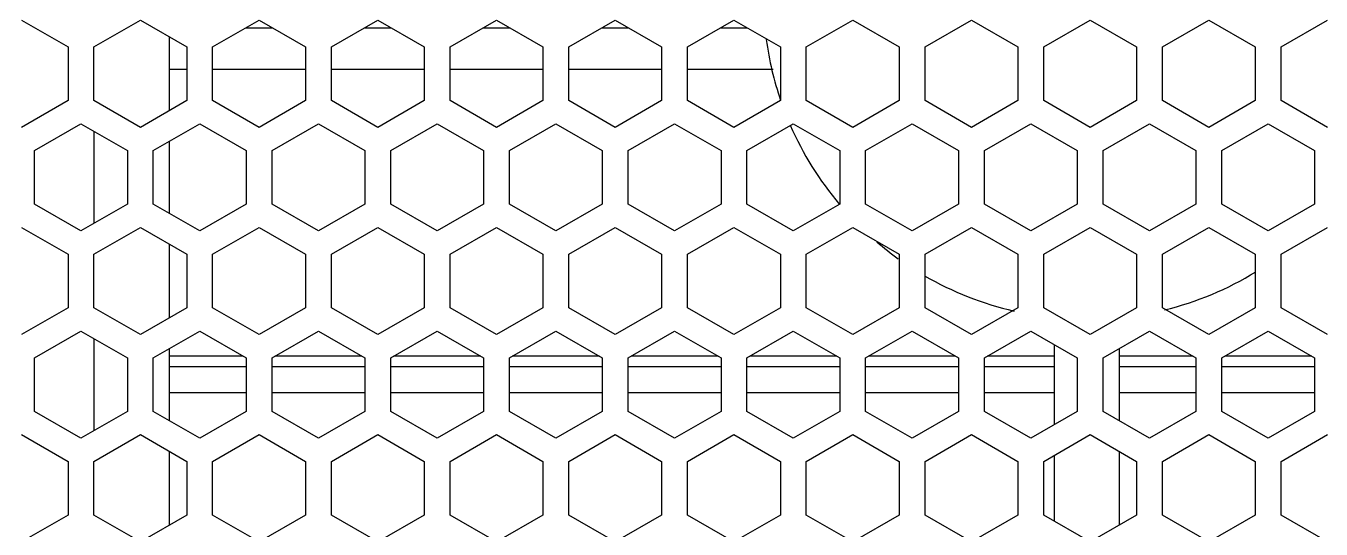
# Model space of a CAD drawing. Header units: millimetres. Extents: x 10297564 to 11610295, y -9287743 to -8409454.
# Drawn here: x 10532493 to 10533697, y -9095414 to -9094946 of the extents above; entities that cross this region are included whole.
import ezdxf

# ---------------------------------------------------------------- set-up
doc = ezdxf.new("R2010")
doc.units = ezdxf.units.MM
doc.header["$LTSCALE"] = 100
doc.layers.add('-0', color=7, linetype='Continuous')

# ---------------------------------------------------------------- blocks, each defined once
blk = doc.blocks.new('인버터 외형도')
at = {"layer": '-0', "linetype": 'Continuous'}
for p, q in [((122511.06, 39937.61), (122543.41, 39918.93)), ((122561.47, 39918.93), (122593.83, 39937.61)), ((122593.83, 39937.61), (122626.18, 39918.93)), ((122644.24, 39918.93), (122676.6, 39937.61)), ((122676.6, 39937.61), (122708.95, 39918.93)), ((122727.01, 39918.93), (122759.37, 39937.61)), ((122759.37, 39937.61), (122791.72, 39918.93)), ((122809.78, 39918.93), (122842.14, 39937.61)), ((122842.14, 39937.61), (122874.49, 39918.93)), ((122892.55, 39918.93), (122924.91, 39937.61)), ((122924.91, 39937.61), (122957.26, 39918.93)), ((122975.32, 39918.93), (123007.68, 39937.61)), ((123007.68, 39937.61), (123040.03, 39918.93)), ((123058.09, 39918.93), (123090.44, 39937.61)), ((123090.44, 39937.61), (123122.8, 39918.93)), ((123140.86, 39918.93), (123173.21, 39937.61)), ((123173.21, 39937.61), (123205.57, 39918.93)), ((123223.63, 39918.93), (123255.98, 39937.61)), ((123255.98, 39937.61), (123288.34, 39918.93)), ((123306.4, 39918.93), (123338.75, 39937.61)), ((123338.75, 39937.61), (123371.11, 39918.93)), ((123389.17, 39918.93), (123421.52, 39937.61)), ((122686.12, 39932.11), (122667.08, 39932.11)), ((122768.89, 39932.11), (122749.85, 39932.11)), ((122851.66, 39932.11), (122832.62, 39932.11)), ((122934.43, 39932.11), (122915.39, 39932.11)), ((123017.19, 39932.11), (122998.16, 39932.11)), ((122543.41, 39918.93), (122543.41, 39881.57)), ((122561.47, 39881.57), (122561.47, 39918.93)), ((122614.14, 39874.62), (122614.14, 39925.88)), ((122626.18, 39918.93), (122626.18, 39881.57)), ((122644.24, 39881.57), (122644.24, 39918.93)), ((122708.95, 39918.93), (122708.95, 39881.57)), ((122727.01, 39881.57), (122727.01, 39918.93)), ((122791.72, 39918.93), (122791.72, 39881.57)), ((122809.78, 39881.57), (122809.78, 39918.93)), ((122874.49, 39918.93), (122874.49, 39881.57)), ((122892.55, 39881.57), (122892.55, 39918.93)), ((122957.26, 39918.93), (122957.26, 39881.57)), ((122975.32, 39881.57), (122975.32, 39918.93)), ((123040.03, 39918.93), (123040.03, 39881.57)), ((123058.09, 39881.57), (123058.09, 39918.93)), ((123122.8, 39918.93), (123122.8, 39881.57)), ((123140.86, 39881.57), (123140.86, 39918.93)), ((123205.57, 39918.93), (123205.57, 39881.57)), ((123223.63, 39881.57), (123223.63, 39918.93)), ((123288.34, 39918.93), (123288.34, 39881.57)), ((123306.4, 39881.57), (123306.4, 39918.93)), ((123371.11, 39918.93), (123371.11, 39881.57)), ((123389.17, 39881.57), (123389.17, 39918.93)), ((122614.14, 39903.52), (122626.18, 39903.52)), ((122644.24, 39903.52), (122708.95, 39903.52)), ((122727.01, 39903.52), (122791.72, 39903.52)), ((122809.78, 39903.52), (122874.49, 39903.52)), ((122892.55, 39903.52), (122957.26, 39903.52)), ((122975.32, 39903.52), (123034.93, 39903.52)), ((122543.41, 39881.57), (122511.06, 39862.89)), ((122593.83, 39862.89), (122561.47, 39881.57)), ((122626.18, 39881.57), (122593.83, 39862.89)), ((122676.6, 39862.89), (122644.24, 39881.57)), ((122708.95, 39881.57), (122676.6, 39862.89)), ((122759.37, 39862.89), (122727.01, 39881.57)), ((122791.72, 39881.57), (122759.37, 39862.89)), ((122842.14, 39862.89), (122809.78, 39881.57)), ((122874.49, 39881.57), (122842.14, 39862.89)), ((122924.91, 39862.89), (122892.55, 39881.57)), ((122957.26, 39881.57), (122924.91, 39862.89)), ((123007.68, 39862.89), (122975.32, 39881.57)), ((123040.03, 39881.57), (123007.68, 39862.89)), ((123090.44, 39862.89), (123058.09, 39881.57)), ((123122.8, 39881.57), (123090.44, 39862.89)), ((123173.21, 39862.89), (123140.86, 39881.57)), ((123205.57, 39881.57), (123173.21, 39862.89)), ((123255.98, 39862.89), (123223.63, 39881.57)), ((123288.34, 39881.57), (123255.98, 39862.89)), ((123338.75, 39862.89), (123306.4, 39881.57)), ((123371.11, 39881.57), (123338.75, 39862.89)), ((123421.52, 39862.89), (123389.17, 39881.57)), ((122520.09, 39846.69), (122552.44, 39865.37)), ((122552.44, 39865.37), (122584.8, 39846.69)), ((122602.86, 39846.69), (122635.21, 39865.37)), ((122635.21, 39865.37), (122667.57, 39846.69)), ((122685.63, 39846.69), (122717.98, 39865.37)), ((122717.98, 39865.37), (122750.34, 39846.69)), ((122768.4, 39846.69), (122800.75, 39865.37)), ((122800.75, 39865.37), (122833.11, 39846.69)), ((122851.17, 39846.69), (122883.52, 39865.37)), ((122883.52, 39865.37), (122915.88, 39846.69)), ((122933.94, 39846.69), (122966.29, 39865.37)), ((122966.29, 39865.37), (122998.65, 39846.69)), ((123016.7, 39846.69), (123049.06, 39865.37)), ((123049.06, 39865.37), (123081.42, 39846.69)), ((123099.47, 39846.69), (123131.83, 39865.37)), ((123131.83, 39865.37), (123164.18, 39846.69)), ((123182.24, 39846.69), (123214.6, 39865.37)), ((123214.6, 39865.37), (123246.95, 39846.69)), ((123265.01, 39846.69), (123297.37, 39865.37)), ((123297.37, 39865.37), (123329.72, 39846.69)), ((123347.78, 39846.69), (123380.14, 39865.37)), ((123380.14, 39865.37), (123412.49, 39846.69)), ((122561.47, 39860.16), (122561.47, 39795.86)), ((122520.09, 39809.33), (122520.09, 39846.69)), ((122584.8, 39846.69), (122584.8, 39809.33)), ((122602.86, 39809.33), (122602.86, 39846.69)), ((122614.14, 39802.82), (122614.14, 39853.21)), ((122667.57, 39846.69), (122667.57, 39809.33)), ((122685.63, 39809.33), (122685.63, 39846.69)), ((122750.34, 39846.69), (122750.34, 39809.33)), ((122768.4, 39809.33), (122768.4, 39846.69)), ((122833.11, 39846.69), (122833.11, 39809.33)), ((122851.17, 39809.33), (122851.17, 39846.69)), ((122915.88, 39846.69), (122915.88, 39809.33)), ((122933.94, 39809.33), (122933.94, 39846.69)), ((122998.65, 39846.69), (122998.65, 39809.33)), ((123016.7, 39809.33), (123016.7, 39846.69)), ((123081.42, 39846.69), (123081.42, 39809.33)), ((123099.47, 39809.33), (123099.47, 39846.69)), ((123164.18, 39846.69), (123164.18, 39809.33)), ((123182.24, 39809.33), (123182.24, 39846.69)), ((123246.95, 39846.69), (123246.95, 39809.33)), ((123265.01, 39809.33), (123265.01, 39846.69)), ((123329.72, 39846.69), (123329.72, 39809.33)), ((123347.78, 39809.33), (123347.78, 39846.69)), ((123412.49, 39846.69), (123412.49, 39809.33)), ((122552.44, 39790.65), (122520.09, 39809.33)), ((122584.8, 39809.33), (122552.44, 39790.65)), ((122635.21, 39790.65), (122602.86, 39809.33)), ((122667.57, 39809.33), (122635.21, 39790.65)), ((122717.98, 39790.65), (122685.63, 39809.33)), ((122750.34, 39809.33), (122717.98, 39790.65)), ((122800.75, 39790.65), (122768.4, 39809.33)), ((122833.11, 39809.33), (122800.75, 39790.65)), ((122883.52, 39790.65), (122851.17, 39809.33)), ((122915.88, 39809.33), (122883.52, 39790.65)), ((122966.29, 39790.65), (122933.94, 39809.33)), ((122998.65, 39809.33), (122966.29, 39790.65)), ((123049.06, 39790.65), (123016.7, 39809.33)), ((123081.42, 39809.33), (123049.06, 39790.65)), ((123131.83, 39790.65), (123099.47, 39809.33)), ((123164.18, 39809.33), (123131.83, 39790.65)), ((123214.6, 39790.65), (123182.24, 39809.33)), ((123246.95, 39809.33), (123214.6, 39790.65)), ((123297.37, 39790.65), (123265.01, 39809.33)), ((123329.72, 39809.33), (123297.37, 39790.65)), ((123380.14, 39790.65), (123347.78, 39809.33)), ((123412.49, 39809.33), (123380.14, 39790.65)), ((122511.06, 39793.14), (122543.41, 39774.46)), ((122561.47, 39774.46), (122593.83, 39793.14)), ((122593.83, 39793.14), (122626.18, 39774.46)), ((122644.24, 39774.46), (122676.6, 39793.14)), ((122676.6, 39793.14), (122708.95, 39774.46)), ((122727.01, 39774.46), (122759.37, 39793.14)), ((122759.37, 39793.14), (122791.72, 39774.46)), ((122809.78, 39774.46), (122842.14, 39793.14)), ((122842.14, 39793.14), (122874.49, 39774.46)), ((122892.55, 39774.46), (122924.91, 39793.14)), ((122924.91, 39793.14), (122957.26, 39774.46)), ((122975.32, 39774.46), (123007.68, 39793.14)), ((123007.68, 39793.14), (123040.03, 39774.46)), ((123058.09, 39774.46), (123090.44, 39793.14)), ((123090.44, 39793.14), (123122.8, 39774.46)), ((123140.86, 39774.46), (123173.21, 39793.14)), ((123173.21, 39793.14), (123205.57, 39774.46)), ((123223.63, 39774.46), (123255.98, 39793.14)), ((123255.98, 39793.14), (123288.34, 39774.46)), ((123306.4, 39774.46), (123338.75, 39793.14)), ((123338.75, 39793.14), (123371.11, 39774.46)), ((123389.17, 39774.46), (123421.52, 39793.14)), ((122543.41, 39774.46), (122543.41, 39737.1)), ((122561.47, 39737.1), (122561.47, 39774.46)), ((122614.14, 39730.15), (122614.14, 39781.41)), ((122626.18, 39774.46), (122626.18, 39737.1)), ((122644.24, 39737.1), (122644.24, 39774.46)), ((122708.95, 39774.46), (122708.95, 39737.1)), ((122727.01, 39737.1), (122727.01, 39774.46)), ((122791.72, 39774.46), (122791.72, 39737.1)), ((122809.78, 39737.1), (122809.78, 39774.46)), ((122874.49, 39774.46), (122874.49, 39737.1)), ((122892.55, 39737.1), (122892.55, 39774.46)), ((122957.26, 39774.46), (122957.26, 39737.1)), ((122975.32, 39737.1), (122975.32, 39774.46)), ((123040.03, 39774.46), (123040.03, 39737.1)), ((123058.09, 39737.1), (123058.09, 39774.46)), ((123122.8, 39774.46), (123122.8, 39737.1)), ((123140.86, 39737.1), (123140.86, 39774.46)), ((123205.57, 39774.46), (123205.57, 39737.1)), ((123223.63, 39737.1), (123223.63, 39774.46)), ((123288.34, 39774.46), (123288.34, 39737.1)), ((123306.4, 39737.1), (123306.4, 39774.46)), ((123371.11, 39774.46), (123371.11, 39737.1)), ((123389.17, 39737.1), (123389.17, 39774.46)), ((122543.41, 39737.1), (122511.06, 39718.42)), ((122593.83, 39718.42), (122561.47, 39737.1)), ((122626.18, 39737.1), (122593.83, 39718.42)), ((122676.6, 39718.42), (122644.24, 39737.1)), ((122708.95, 39737.1), (122676.6, 39718.42)), ((122759.37, 39718.42), (122727.01, 39737.1)), ((122791.72, 39737.1), (122759.37, 39718.42)), ((122842.14, 39718.42), (122809.78, 39737.1)), ((122874.49, 39737.1), (122842.14, 39718.42)), ((122924.91, 39718.42), (122892.55, 39737.1)), ((122957.26, 39737.1), (122924.91, 39718.42)), ((123007.68, 39718.42), (122975.32, 39737.1)), ((123040.03, 39737.1), (123007.68, 39718.42)), ((123090.44, 39718.42), (123058.09, 39737.1)), ((123122.8, 39737.1), (123090.44, 39718.42)), ((123173.21, 39718.42), (123140.86, 39737.1)), ((123205.57, 39737.1), (123173.21, 39718.42)), ((123255.98, 39718.42), (123223.63, 39737.1)), ((123288.34, 39737.1), (123255.98, 39718.42)), ((123338.75, 39718.42), (123306.4, 39737.1)), ((123371.11, 39737.1), (123338.75, 39718.42)), ((123421.52, 39718.42), (123389.17, 39737.1)), ((122520.09, 39702.22), (122552.44, 39720.9)), ((122552.44, 39720.9), (122584.8, 39702.22)), ((122602.86, 39702.22), (122635.21, 39720.9)), ((122635.21, 39720.9), (122667.57, 39702.22)), ((122685.63, 39702.22), (122717.98, 39720.9)), ((122717.98, 39720.9), (122750.34, 39702.22)), ((122768.4, 39702.22), (122800.75, 39720.9)), ((122800.75, 39720.9), (122833.11, 39702.22)), ((122851.17, 39702.22), (122883.52, 39720.9)), ((122883.52, 39720.9), (122915.88, 39702.22)), ((122933.94, 39702.22), (122966.29, 39720.9)), ((122966.29, 39720.9), (122998.65, 39702.22)), ((123016.7, 39702.22), (123049.06, 39720.9)), ((123049.06, 39720.9), (123081.42, 39702.22)), ((123099.47, 39702.22), (123131.83, 39720.9)), ((123131.83, 39720.9), (123164.18, 39702.22)), ((123182.24, 39702.22), (123214.6, 39720.9)), ((123214.6, 39720.9), (123246.95, 39702.22)), ((123265.01, 39702.22), (123297.37, 39720.9)), ((123297.37, 39720.9), (123329.72, 39702.22)), ((123347.78, 39702.22), (123380.14, 39720.9)), ((123380.14, 39720.9), (123412.49, 39702.22)), ((122561.47, 39715.69), (122561.47, 39651.39)), ((123231.15, 39655.74), (123231.15, 39711.34)), ((122520.09, 39664.86), (122520.09, 39702.22)), ((122584.8, 39702.22), (122584.8, 39664.86)), ((122602.86, 39664.86), (122602.86, 39702.22)), ((122614.14, 39658.34), (122614.14, 39708.74)), ((122665.58, 39703.37), (122614.14, 39703.37)), ((122667.57, 39702.22), (122667.57, 39664.86)), ((122685.63, 39664.86), (122685.63, 39702.22)), ((122748.35, 39703.37), (122687.61, 39703.37)), ((122750.34, 39702.22), (122750.34, 39664.86)), ((122768.4, 39664.86), (122768.4, 39702.22)), ((122831.12, 39703.37), (122770.38, 39703.37)), ((122833.11, 39702.22), (122833.11, 39664.86)), ((122851.17, 39664.86), (122851.17, 39702.22)), ((122913.89, 39703.37), (122853.15, 39703.37)), ((122915.88, 39702.22), (122915.88, 39664.86)), ((122933.94, 39664.86), (122933.94, 39702.22)), ((122996.66, 39703.37), (122935.92, 39703.37)), ((122998.65, 39702.22), (122998.65, 39664.86)), ((123016.7, 39664.86), (123016.7, 39702.22)), ((123079.43, 39703.37), (123018.69, 39703.37)), ((123081.42, 39702.22), (123081.42, 39664.86)), ((123099.47, 39664.86), (123099.47, 39702.22)), ((123162.2, 39703.37), (123101.46, 39703.37)), ((123164.18, 39702.22), (123164.18, 39664.86)), ((123182.24, 39664.86), (123182.24, 39702.22)), ((123231.15, 39703.37), (123184.23, 39703.37)), ((123246.95, 39702.22), (123246.95, 39664.86)), ((123265.01, 39664.86), (123265.01, 39702.22)), ((123276.3, 39708.74), (123276.3, 39658.34)), ((123327.74, 39703.37), (123276.3, 39703.37)), ((123329.72, 39702.22), (123329.72, 39664.86)), ((123347.78, 39664.86), (123347.78, 39702.22)), ((123410.51, 39703.37), (123349.77, 39703.37)), ((123412.49, 39702.22), (123412.49, 39664.86)), ((122667.57, 39695.84), (122614.14, 39695.84)), ((122750.34, 39695.84), (122685.63, 39695.84)), ((122833.11, 39695.84), (122768.4, 39695.84)), ((122915.88, 39695.84), (122851.17, 39695.84)), ((122998.65, 39695.84), (122933.94, 39695.84)), ((123081.42, 39695.84), (123016.7, 39695.84)), ((123164.18, 39695.84), (123099.47, 39695.84)), ((123231.15, 39695.84), (123182.24, 39695.84)), ((123329.72, 39695.84), (123276.3, 39695.84)), ((123412.49, 39695.84), (123347.78, 39695.84)), ((122667.57, 39677.78), (122614.14, 39677.78)), ((122750.34, 39677.78), (122685.63, 39677.78)), ((122833.11, 39677.78), (122768.4, 39677.78)), ((122915.88, 39677.78), (122851.17, 39677.78)), ((122998.65, 39677.78), (122933.94, 39677.78)), ((123081.42, 39677.78), (123016.7, 39677.78)), ((123164.18, 39677.78), (123099.47, 39677.78)), ((123231.15, 39677.78), (123182.24, 39677.78)), ((123329.72, 39677.78), (123276.3, 39677.78)), ((123412.49, 39677.78), (123347.78, 39677.78)), ((122552.44, 39646.18), (122520.09, 39664.86)), ((122584.8, 39664.86), (122552.44, 39646.18)), ((122635.21, 39646.18), (122602.86, 39664.86)), ((122667.57, 39664.86), (122635.21, 39646.18)), ((122717.98, 39646.18), (122685.63, 39664.86)), ((122750.34, 39664.86), (122717.98, 39646.18)), ((122800.75, 39646.18), (122768.4, 39664.86)), ((122833.11, 39664.86), (122800.75, 39646.18)), ((122883.52, 39646.18), (122851.17, 39664.86)), ((122915.88, 39664.86), (122883.52, 39646.18)), ((122966.29, 39646.18), (122933.94, 39664.86)), ((122998.65, 39664.86), (122966.29, 39646.18)), ((123049.06, 39646.18), (123016.7, 39664.86)), ((123081.42, 39664.86), (123049.06, 39646.18)), ((123131.83, 39646.18), (123099.47, 39664.86)), ((123164.18, 39664.86), (123131.83, 39646.18)), ((123214.6, 39646.18), (123182.24, 39664.86)), ((123246.95, 39664.86), (123214.6, 39646.18)), ((123297.37, 39646.18), (123265.01, 39664.86)), ((123329.72, 39664.86), (123297.37, 39646.18)), ((123380.14, 39646.18), (123347.78, 39664.86)), ((123412.49, 39664.86), (123380.14, 39646.18)), ((122511.06, 39648.67), (122543.41, 39629.99)), ((122561.47, 39629.99), (122593.83, 39648.67)), ((122593.83, 39648.67), (122626.18, 39629.99)), ((122644.24, 39629.99), (122676.6, 39648.67)), ((122676.6, 39648.67), (122708.95, 39629.99)), ((122727.01, 39629.99), (122759.37, 39648.67)), ((122759.37, 39648.67), (122791.72, 39629.99)), ((122809.78, 39629.99), (122842.14, 39648.67)), ((122842.14, 39648.67), (122874.49, 39629.99)), ((122892.55, 39629.99), (122924.91, 39648.67)), ((122924.91, 39648.67), (122957.26, 39629.99)), ((122975.32, 39629.99), (123007.68, 39648.67)), ((123007.68, 39648.67), (123040.03, 39629.99)), ((123058.09, 39629.99), (123090.44, 39648.67)), ((123090.44, 39648.67), (123122.8, 39629.99)), ((123140.86, 39629.99), (123173.21, 39648.67)), ((123173.21, 39648.67), (123205.57, 39629.99)), ((123223.63, 39629.99), (123255.98, 39648.67)), ((123255.98, 39648.67), (123288.34, 39629.99)), ((123306.4, 39629.99), (123338.75, 39648.67)), ((123338.75, 39648.67), (123371.11, 39629.99)), ((123389.17, 39629.99), (123421.52, 39648.67)), ((122543.41, 39629.99), (122543.41, 39592.63)), ((122561.47, 39592.63), (122561.47, 39629.99)), ((122614.14, 39585.68), (122614.14, 39636.94)), ((122626.18, 39629.99), (122626.18, 39592.63)), ((122644.24, 39592.63), (122644.24, 39629.99)), ((122708.95, 39629.99), (122708.95, 39592.63)), ((122727.01, 39592.63), (122727.01, 39629.99)), ((122791.72, 39629.99), (122791.72, 39592.63)), ((122809.78, 39592.63), (122809.78, 39629.99)), ((122874.49, 39629.99), (122874.49, 39592.63)), ((122892.55, 39592.63), (122892.55, 39629.99)), ((122957.26, 39629.99), (122957.26, 39592.63)), ((122975.32, 39592.63), (122975.32, 39629.99)), ((123040.03, 39629.99), (123040.03, 39592.63)), ((123058.09, 39592.63), (123058.09, 39629.99)), ((123122.8, 39629.99), (123122.8, 39592.63)), ((123140.86, 39592.63), (123140.86, 39629.99)), ((123205.57, 39629.99), (123205.57, 39592.63)), ((123223.63, 39592.63), (123223.63, 39629.99)), ((123231.15, 39588.28), (123231.15, 39634.33)), ((123276.3, 39636.94), (123276.3, 39585.68)), ((123288.34, 39629.99), (123288.34, 39592.63)), ((123306.4, 39592.63), (123306.4, 39629.99)), ((123371.11, 39629.99), (123371.11, 39592.63)), ((123389.17, 39592.63), (123389.17, 39629.99)), ((122543.41, 39592.63), (122511.06, 39573.95)), ((122593.83, 39573.95), (122561.47, 39592.63)), ((122626.18, 39592.63), (122593.83, 39573.95)), ((122676.6, 39573.95), (122644.24, 39592.63)), ((122708.95, 39592.63), (122676.6, 39573.95)), ((122759.37, 39573.95), (122727.01, 39592.63)), ((122791.72, 39592.63), (122759.37, 39573.95)), ((122842.14, 39573.95), (122809.78, 39592.63)), ((122874.49, 39592.63), (122842.14, 39573.95)), ((122924.91, 39573.95), (122892.55, 39592.63)), ((122957.26, 39592.63), (122924.91, 39573.95)), ((123007.68, 39573.95), (122975.32, 39592.63)), ((123040.03, 39592.63), (123007.68, 39573.95)), ((123090.44, 39573.95), (123058.09, 39592.63)), ((123122.8, 39592.63), (123090.44, 39573.95)), ((123173.21, 39573.95), (123140.86, 39592.63)), ((123205.57, 39592.63), (123173.21, 39573.95)), ((123255.98, 39573.95), (123223.63, 39592.63)), ((123288.34, 39592.63), (123255.98, 39573.95)), ((123338.75, 39573.95), (123306.4, 39592.63)), ((123371.11, 39592.63), (123338.75, 39573.95)), ((123421.52, 39573.95), (123389.17, 39592.63))]:
    blk.add_line(p, q, dxfattribs=at)
for start, end in [(187.79282, 198.87574), (203.56967, 220.14859), (229.53963, 234.36143), (239.89886, 256.99868), (283.8664, 301.48309)]:
    blk.add_arc((123253.73, 39954.69), 225.66, start, end, dxfattribs=at)

msp = doc.modelspace()

# ---------------------------------------------------------------- block references
at = {"xscale": 1.333333333333333, "yscale": 1.333333333333333, "zscale": 1.333333333333333}
msp.add_blockref('인버터 외형도', (10369140.6, -9148191), dxfattribs=at)

doc.saveas('drawing.dxf')
